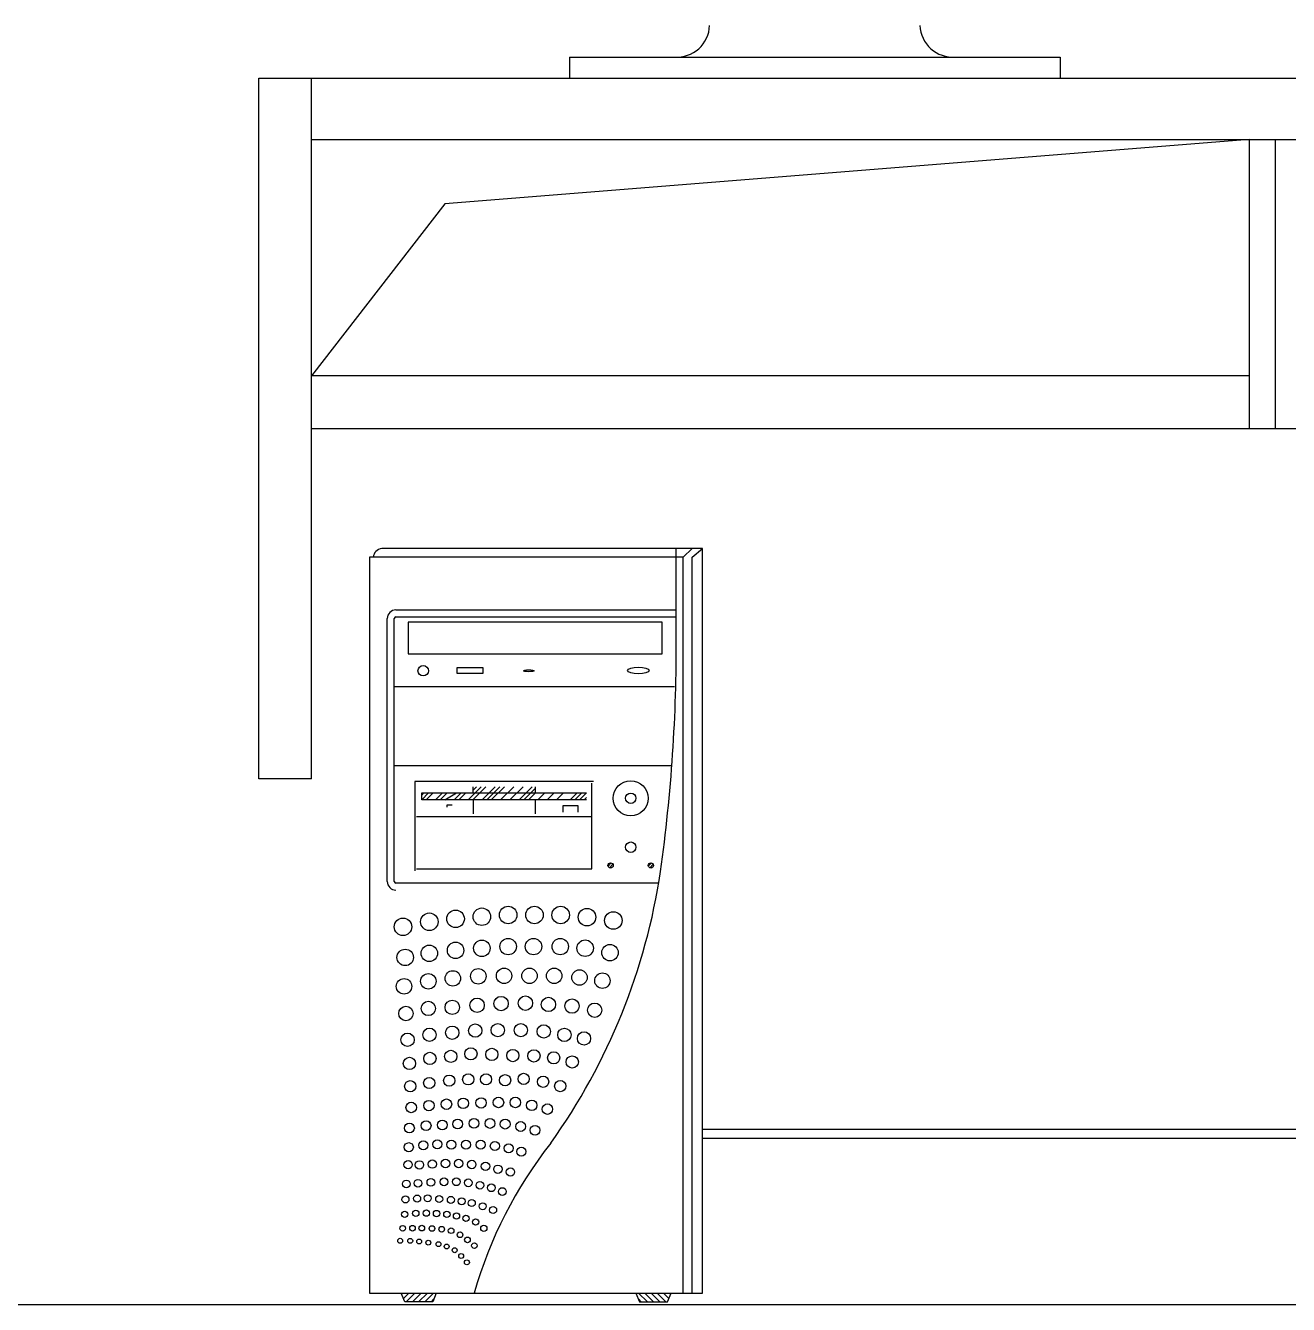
# Model space of a CAD drawing. Header units: inches. Extents: x 6.9 to 49.4, y 11.8 to 36.5.
# Drawn here: x 20.096 to 20.817, y 22.424 to 23.154 of the extents above; entities that cross this region are included whole.
import ezdxf

# ---------------------------------------------------------------- set-up
doc = ezdxf.new("R2010")
doc.units = ezdxf.units.IN
doc.header["$MEASUREMENT"] = 0
doc.layers.add('02', color=2, linetype='Continuous')
doc.layers.add('1', color=1, linetype='Continuous')

msp = doc.modelspace()

# ---------------------------------------------------------------- linework, layer by layer
at = {"layer": '02'}
for p, q in [((20.40664, 23.13593), (20.68664, 23.13593)), ((20.40664, 23.13593), (20.40664, 23.12393)), ((20.68664, 23.13593), (20.68664, 23.12393)), ((20.22944, 23.12393), (20.89114, 23.12393)), ((20.22944, 22.72393), (20.22944, 23.12393)), ((20.25944, 22.72393), (20.25944, 23.12393)), ((20.25944, 23.08893), (20.89177, 23.08893)), ((20.79447, 23.08893), (20.33548, 23.05213)), ((20.79447, 23.08893), (20.79447, 22.92393)), ((20.80947, 23.08893), (20.80947, 22.92393)), ((20.33548, 23.05213), (20.25944, 22.95393)), ((20.79448, 22.95393), (20.25944, 22.95393)), ((20.25944, 22.92393), (20.89474, 22.92393)), ((20.29263, 22.8504), (20.29263, 22.4304)), ((20.47163, 22.8504), (20.29263, 22.8504)), ((20.48263, 22.8554), (20.29955, 22.8554)), ((20.46763, 22.8054), (20.46763, 22.8554)), ((20.47163, 22.8504), (20.47663, 22.8554)), ((20.47163, 22.4304), (20.47163, 22.8504)), ((20.47663, 22.8504), (20.48263, 22.8554)), ((20.47663, 22.4304), (20.47663, 22.8504)), ((20.48263, 22.4304), (20.48263, 22.8554)), ((20.30763, 22.8204), (20.46763, 22.8204)), ((20.30263, 22.6654), (20.30263, 22.8154)), ((20.30663, 22.6654), (20.30663, 22.8154)), ((20.30763, 22.8164), (20.46763, 22.8164)), ((20.45963, 22.8134), (20.31463, 22.8134)), ((20.31463, 22.8134), (20.31463, 22.7954)), ((20.45963, 22.7954), (20.45963, 22.8134)), ((20.31463, 22.7954), (20.45963, 22.7954)), ((20.35745, 22.78727), (20.34245, 22.78727)), ((20.34245, 22.78727), (20.34245, 22.78427)), ((20.34245, 22.78427), (20.35745, 22.78427)), ((20.35745, 22.78427), (20.35745, 22.78727)), ((20.46663, 22.7764), (20.30663, 22.7764)), ((20.46508, 22.7314), (20.30663, 22.7314)), ((20.25944, 22.72393), (20.22944, 22.72393)), ((20.42034, 22.72248), (20.31834, 22.72248)), ((20.31834, 22.72248), (20.31834, 22.67152)), ((20.34881, 22.712), (20.35629, 22.71948)), ((20.35146, 22.712), (20.35894, 22.71948)), ((20.35166, 22.716), (20.35166, 22.71948)), ((20.35166, 22.71751), (20.35364, 22.71948)), ((20.35676, 22.712), (20.36425, 22.71948)), ((20.35941, 22.712), (20.3669, 22.71948)), ((20.36207, 22.712), (20.36955, 22.71948)), ((20.36737, 22.712), (20.37485, 22.71948)), ((20.37267, 22.712), (20.38016, 22.71948)), ((20.37798, 22.712), (20.38546, 22.71948)), ((20.38063, 22.712), (20.38702, 22.71839)), ((20.38702, 22.71948), (20.38702, 22.716)), ((20.41934, 22.67252), (20.41934, 22.72148)), ((20.32234, 22.712), (20.32234, 22.716)), ((20.32234, 22.716), (20.41634, 22.716)), ((20.32234, 22.7147), (20.32364, 22.716)), ((20.32234, 22.71205), (20.32629, 22.716)), ((20.41634, 22.712), (20.32234, 22.712)), ((20.32494, 22.712), (20.32894, 22.716)), ((20.33025, 22.712), (20.33425, 22.716)), ((20.3329, 22.712), (20.3369, 22.716)), ((20.33555, 22.712), (20.3422, 22.716)), ((20.34085, 22.712), (20.34485, 22.716)), ((20.3435, 22.712), (20.3475, 22.716)), ((20.35166, 22.712), (20.35166, 22.704)), ((20.38328, 22.712), (20.38728, 22.716)), ((20.38702, 22.712), (20.38702, 22.704)), ((20.38858, 22.712), (20.39258, 22.716)), ((20.39389, 22.712), (20.39789, 22.716)), ((20.39919, 22.712), (20.40319, 22.716)), ((20.40714, 22.712), (20.41114, 22.716)), ((20.4098, 22.712), (20.4138, 22.716)), ((20.41245, 22.712), (20.41634, 22.7159)), ((20.4151, 22.712), (20.41634, 22.71324)), ((20.33971, 22.70885), (20.33667, 22.70885)), ((20.33667, 22.70885), (20.33667, 22.7077)), ((20.41163, 22.70849), (20.40296, 22.70849)), ((20.40296, 22.70849), (20.40296, 22.70495)), ((20.41163, 22.70495), (20.41163, 22.70849)), ((20.31934, 22.70252), (20.41934, 22.70252)), ((20.42868, 22.67412), (20.43053, 22.67597)), ((20.4295, 22.67316), (20.43149, 22.67516)), ((20.45167, 22.67413), (20.45352, 22.67597)), ((20.45248, 22.67317), (20.45448, 22.67516)), ((20.31934, 22.67252), (20.41934, 22.67252)), ((20.45758, 22.6644), (20.30763, 22.6644)), ((20.48263, 22.52393), (21.11875, 22.52393)), ((20.48263, 22.51893), (21.03234, 22.51893)), ((20.29263, 22.4304), (20.48263, 22.4304)), ((20.31263, 22.4254), (20.31063, 22.4304)), ((20.31086, 22.42982), (20.31144, 22.4304)), ((20.31187, 22.4273), (20.31498, 22.4304)), ((20.31351, 22.4254), (20.31851, 22.4304)), ((20.31705, 22.4254), (20.32205, 22.4304)), ((20.32058, 22.4254), (20.32558, 22.4304)), ((20.32412, 22.4254), (20.32912, 22.4304)), ((20.32765, 22.4254), (20.32928, 22.42703)), ((20.33063, 22.4304), (20.32863, 22.4254)), ((20.44463, 22.4304), (20.44663, 22.4254)), ((20.44761, 22.4254), (20.44598, 22.42703)), ((20.45114, 22.4254), (20.44614, 22.4304)), ((20.45468, 22.4254), (20.44968, 22.4304)), ((20.45821, 22.4254), (20.45321, 22.4304)), ((20.46175, 22.4254), (20.45675, 22.4304)), ((20.46339, 22.4273), (20.46028, 22.4304)), ((20.46263, 22.4254), (20.46463, 22.4304)), ((20.4644, 22.42982), (20.46382, 22.4304)), ((20.32863, 22.4254), (20.31263, 22.4254)), ((20.44663, 22.4254), (20.46263, 22.4254))]:
    msp.add_line(p, q, dxfattribs=at)
for centre, radius in [((20.32319, 22.78566), 0.003), ((20.44162, 22.71286), 0.01), ((20.44162, 22.71286), 0.003), ((20.44162, 22.68493), 0.003), ((20.43013, 22.67452), 0.0015), ((20.45312, 22.67452), 0.0015), ((20.32667, 22.64237), 0.005), ((20.34167, 22.64404), 0.005), ((20.35667, 22.64523), 0.005), ((20.37167, 22.64619), 0.005), ((20.38667, 22.64619), 0.005), ((20.40167, 22.64619), 0.005), ((20.41667, 22.645), 0.005), ((20.43167, 22.64308), 0.005), ((20.31167, 22.6395), 0.005), ((20.34167, 22.62604), 0.0047), ((20.35667, 22.62723), 0.0047), ((20.37167, 22.62819), 0.0047), ((20.38614, 22.62819), 0.0047), ((20.40141, 22.62819), 0.0047), ((20.41562, 22.62726), 0.0047), ((20.31293, 22.62201), 0.0047), ((20.32667, 22.62437), 0.0047), ((20.42979, 22.62473), 0.0047), ((20.35463, 22.61123), 0.0044), ((20.36935, 22.6115), 0.0044), ((20.38383, 22.6115), 0.0044), ((20.39796, 22.6115), 0.0044), ((20.31225, 22.6055), 0.0044), ((20.32613, 22.60837), 0.0044), ((20.34013, 22.61004), 0.0044), ((20.41239, 22.61057), 0.0044), ((20.42547, 22.60873), 0.0044), ((20.31334, 22.59), 0.0041), ((20.32613, 22.59287), 0.0041), ((20.33978, 22.59351), 0.0041), ((20.35394, 22.5947), 0.0041), ((20.36766, 22.59566), 0.0041), ((20.38155, 22.59589), 0.0041), ((20.39468, 22.59515), 0.0041), ((20.40811, 22.59422), 0.0041), ((20.42107, 22.59189), 0.0041), ((20.3268, 22.57787), 0.0038), ((20.33978, 22.57904), 0.0038), ((20.35291, 22.58023), 0.0038), ((20.36574, 22.5805), 0.0038), ((20.3789, 22.5805), 0.0038), ((20.39198, 22.57976), 0.0038), ((20.40375, 22.5778), 0.0038), ((20.41496, 22.57578), 0.0038), ((20.31427, 22.575), 0.0038), ((20.31534, 22.5615), 0.0035), ((20.32703, 22.56437), 0.0035), ((20.33892, 22.56554), 0.0035), ((20.35042, 22.56699), 0.0035), ((20.36235, 22.56666), 0.0035), ((20.37434, 22.56597), 0.0035), ((20.38641, 22.5658), 0.0035), ((20.39765, 22.56469), 0.0035), ((20.40827, 22.56232), 0.0035), ((20.31579, 22.5485), 0.0032), ((20.32664, 22.55034), 0.0032), ((20.33801, 22.55168), 0.0032), ((20.3489, 22.55239), 0.0032), ((20.35906, 22.5524), 0.0032), ((20.36991, 22.55194), 0.0032), ((20.38051, 22.55268), 0.0032), ((20.39165, 22.55105), 0.0032), ((20.40141, 22.54855), 0.0032), ((20.31636, 22.53635), 0.003), ((20.32647, 22.53743), 0.003), ((20.33648, 22.53823), 0.003), ((20.34606, 22.53874), 0.003), ((20.35621, 22.53894), 0.003), ((20.36613, 22.53923), 0.003), ((20.37579, 22.53923), 0.003), ((20.38512, 22.53758), 0.003), ((20.39407, 22.53544), 0.003), ((20.32485, 22.52598), 0.0028), ((20.33406, 22.5264), 0.0028), ((20.34282, 22.52691), 0.0028), ((20.35217, 22.52727), 0.0028), ((20.36127, 22.52724), 0.0028), ((20.36996, 22.52686), 0.0028), ((20.37878, 22.5255), 0.0028), ((20.31534, 22.52463), 0.0028), ((20.38703, 22.52336), 0.0028), ((20.31497, 22.51368), 0.0026), ((20.32325, 22.51477), 0.0026), ((20.33128, 22.51532), 0.0026), ((20.33925, 22.51518), 0.0026), ((20.34756, 22.51508), 0.0026), ((20.35595, 22.51508), 0.0026), ((20.3641, 22.51433), 0.0026), ((20.37197, 22.51308), 0.0026), ((20.37923, 22.51119), 0.0026), ((20.31454, 22.5037), 0.0024), ((20.32104, 22.50355), 0.0024), ((20.3284, 22.50405), 0.0024), ((20.33592, 22.50437), 0.0024), ((20.34343, 22.50438), 0.0024), ((20.35091, 22.50379), 0.0024), ((20.35875, 22.50277), 0.0024), ((20.36584, 22.50107), 0.0024), ((20.37295, 22.49953), 0.0024), ((20.31354, 22.49271), 0.0022), ((20.32021, 22.4931), 0.0022), ((20.32757, 22.4936), 0.0022), ((20.33509, 22.49391), 0.0022), ((20.34213, 22.49393), 0.0022), ((20.34889, 22.49334), 0.0022), ((20.35555, 22.49196), 0.0022), ((20.36204, 22.4905), 0.0022), ((20.31308, 22.48386), 0.002), ((20.31974, 22.48437), 0.002), ((20.32576, 22.48451), 0.002), ((20.33231, 22.48409), 0.002), ((20.33897, 22.48362), 0.002), ((20.34513, 22.48278), 0.002), ((20.36833, 22.48837), 0.0022), ((20.31266, 22.47539), 0.0018), ((20.31896, 22.4759), 0.0018), ((20.32498, 22.47604), 0.0018), ((20.33079, 22.4758), 0.0018), ((20.33669, 22.47539), 0.0018), ((20.35093, 22.48177), 0.002), ((20.35718, 22.47995), 0.002), ((20.3631, 22.47782), 0.002), ((20.3422, 22.47437), 0.0018), ((20.34758, 22.47312), 0.0018), ((20.35309, 22.47101), 0.0018), ((20.31151, 22.46738), 0.0016), ((20.31707, 22.46742), 0.0016), ((20.32239, 22.4675), 0.0016), ((20.3282, 22.46726), 0.0016), ((20.33377, 22.46685), 0.0016), ((20.33912, 22.466), 0.0016), ((20.34423, 22.46369), 0.0016), ((20.34845, 22.46077), 0.0016), ((20.3578, 22.46738), 0.0018), ((20.31004, 22.46027), 0.0014), ((20.31578, 22.46022), 0.0014), ((20.32091, 22.45985), 0.0014), ((20.3261, 22.45917), 0.0014), ((20.33194, 22.45831), 0.0014), ((20.33658, 22.45702), 0.0014), ((20.34115, 22.45487), 0.0014), ((20.35241, 22.45747), 0.0016), ((20.34487, 22.45159), 0.0014), ((20.34814, 22.44792), 0.0014)]:
    msp.add_circle(centre, radius, dxfattribs=at)
for centre, radius, start, end in [((20.4678, 23.15476), 0.01886, 266.4767, 357.49773), ((20.62548, 23.15476), 0.01886, 182.50227, 273.5233), ((20.30016, 22.84988), 0.00555, 96.28585, 174.63099), ((20.30763, 22.8154), 0.005, 90, 180), ((20.30763, 22.8154), 0.001, 90, 180), ((19.53271, 22.80053), 0.93493, 352.04138, 0.29876), ((20.10437, 22.72392), 0.35819, 324.50464, 351.5173), ((20.30763, 22.6654), 0.005, 180, 270), ((20.30763, 22.6654), 0.001, 180, 270), ((20.59049, 22.36263), 0.24765, 141.75351, 164.11782)]:
    msp.add_arc(centre, radius, start, end, dxfattribs=at)
for centre, major_axis, ratio in [((20.38342, 22.78565), (-0.00305, 0), 0.185097), ((20.44598, 22.78577), (-0.00611, 0), 0.303759)]:
    msp.add_ellipse(centre, major_axis=major_axis, ratio=ratio, dxfattribs=at)
at = {"layer": '1'}
msp.add_line((7.20199, 22.42393), (27.52819, 22.42393), dxfattribs=at)

doc.saveas('drawing.dxf')
